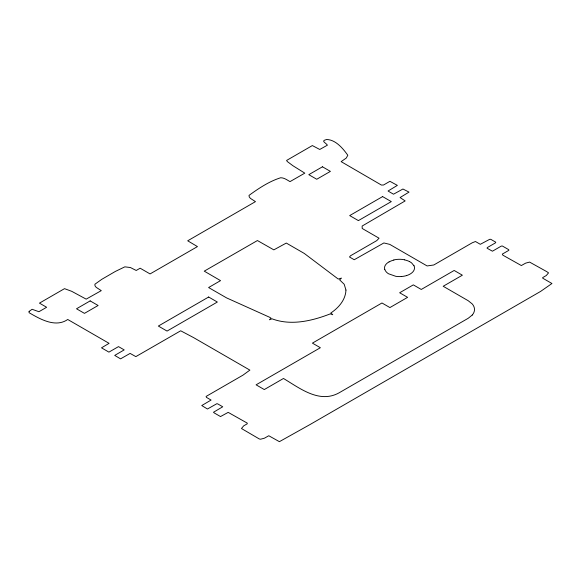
<?xml version="1.0" encoding="UTF-8"?>
<svg xmlns="http://www.w3.org/2000/svg" width="581" height="581" viewBox="0 0 581 581"><rect width="100%" height="100%" fill="white"/><g stroke="black" fill="none" stroke-linecap="round" stroke-linejoin="round"><path stroke-width="0.87" d="M409.569 261.581L411.551 262.844L413.999 265.786M401.289 276.534A14.997 8.657 0 0 1 395.763 276.309L388.478 273.753A14.859 8.577 0 0 1 384.818 269.373M384.753 269.337A14.997 8.657 0 0 1 384.883 266.142A14.859 8.577 0 0 1 388.994 261.915M393.765 259.947A14.997 8.657 0 0 1 404.688 259.801M406.649 275.554A14.859 8.577 0 0 1 401.318 276.512M389.096 261.937A14.859 8.577 0 0 1 393.867 260.085M404.71 259.932A14.859 8.577 0 0 1 409.605 261.639M406.613 275.568A15.004 8.664 0 0 0 412.713 272.046A14.859 8.577 0 0 0 414.384 268.974A15.004 8.664 0 0 0 414.021 265.749M29.108 311.409L29.05 312.672C40.053 319.085 55.507 328.033 67.73 319.477L109.083 343.342L101.515 347.83L108.916 352.13L118.509 346.617L124.196 349.893L114.726 355.405L120.565 358.855L130.1 353.408L135.845 356.618L180.698 330.792L193.531 337.576L249.881 370.112L242.96 375.159L206.11 396.431L206.429 397.368L211.085 400.055L201.76 405.545L207.446 409.017L216.945 403.657L218.02 404.056L222.726 406.78L213.474 412.263L214.316 412.982L220.511 416.562L228.188 412.372L247.23 423.099L247.281 423.774L243.686 425.851L241.464 428.517L259.322 438.967L260.571 439.221L264.471 438.176L268.778 435.743L279.403 441.669L310.007 424.551L540.642 291.393L551.95 283.513L542.719 278.183L542.647 277.624L546.278 275.532L548.537 272.867L546.83 271.676L529.582 262.089L525.645 263.142L521.339 265.546L502.87 255.175L502.325 254.1L508.862 250.324L508.738 249.685L502.405 246.024L501.287 246.097L492.434 251.21L487.074 248.218L487.292 247.579L495.419 242.887L495.789 242.212L490.727 239.285L489.609 239.357L480.313 244.31L475.461 241.514L472.259 242.778L433.789 264.987L427.108 265.945L389.771 244.383L383.888 242.952L354.236 259.736L349.508 257.005L350.496 255.778L376.771 240.614L379.052 238.195L362.203 228.471L362.137 226.045L405.153 200.924L400.084 197.54L409.017 192.108L402.931 189.007L393.526 194.207L388.74 191.447L388.079 190.989L397.368 185.383L389.924 181.316L383.54 185.005L381.412 185.056L341.134 161.634L346.254 158.068L347.808 155.265C342.957 148.424 335.622 139.636 326.609 139.505C320.632 141.038 325.026 142.113 327.437 145.148L319.761 149.462L312.338 145.57L286.593 160.443L287.254 161.503L292.962 165.759L304.8 173.145L290.006 181.621C287.087 179.979 284.254 177.764 280.739 177.735C269.315 181.287 258.719 188.331 249.009 195.405L249.256 196.915L250.433 198.39L255.466 201.629L187.699 240.795L197.453 246.591L150.065 273.927L140.144 268.204L136.215 270.47L130.376 267.521L124.842 266.846L115.379 271.429L101.82 279.301L94.877 284.262L95.008 285.801L96.156 287.312L101.276 290.645L86.177 299.142L71.732 291.328L64.513 288.655L39.443 303.129L46.625 307.276L38.927 311.721L32.1 309.281L29.108 311.409M345.956 290.064C345.586 299.832 338.636 307.792 330.85 312.985L332.731 314.728L330.306 313.871C312.048 320.944 291.045 325.963 272.024 318.816L269.402 319.79L271.029 318.192L269.773 317.335L226.612 297.908L208.608 287.544L220.54 280.63L204.251 271.153L257.427 240.541L273.833 249.866L286.295 243.061L304.255 253.425L338.222 279.04L341.497 278.096L339.616 279.831L344.206 284.283L345.956 290.064M472.237 315.062L468.206 318.286L338.919 392.923C319.201 403.737 299.767 388.188 283.477 378.478L264.29 389.56L256.09 384.825L320.363 347.721L312.411 343.131L381.964 302.977L389.916 307.567L407.608 297.349L399.655 292.759L413.316 284.872L421.269 289.461L454.168 270.463L462.367 275.198L443.187 286.273L468.206 300.718L472.237 303.943A21.555 12.448 0 0 1 472.237 315.062M90.164 300.9L76.51 308.78L84.463 313.37L98.109 305.49L90.164 300.9M322.448 166.791L308.801 174.67L316.747 179.26L330.4 171.38L322.448 166.791M208.652 297.014L158.352 326.057L167.045 331.076L217.345 302.04L208.652 297.014M382.603 196.589L349.689 215.587L358.383 220.606L391.296 201.607L382.603 196.589"/></g></svg>
